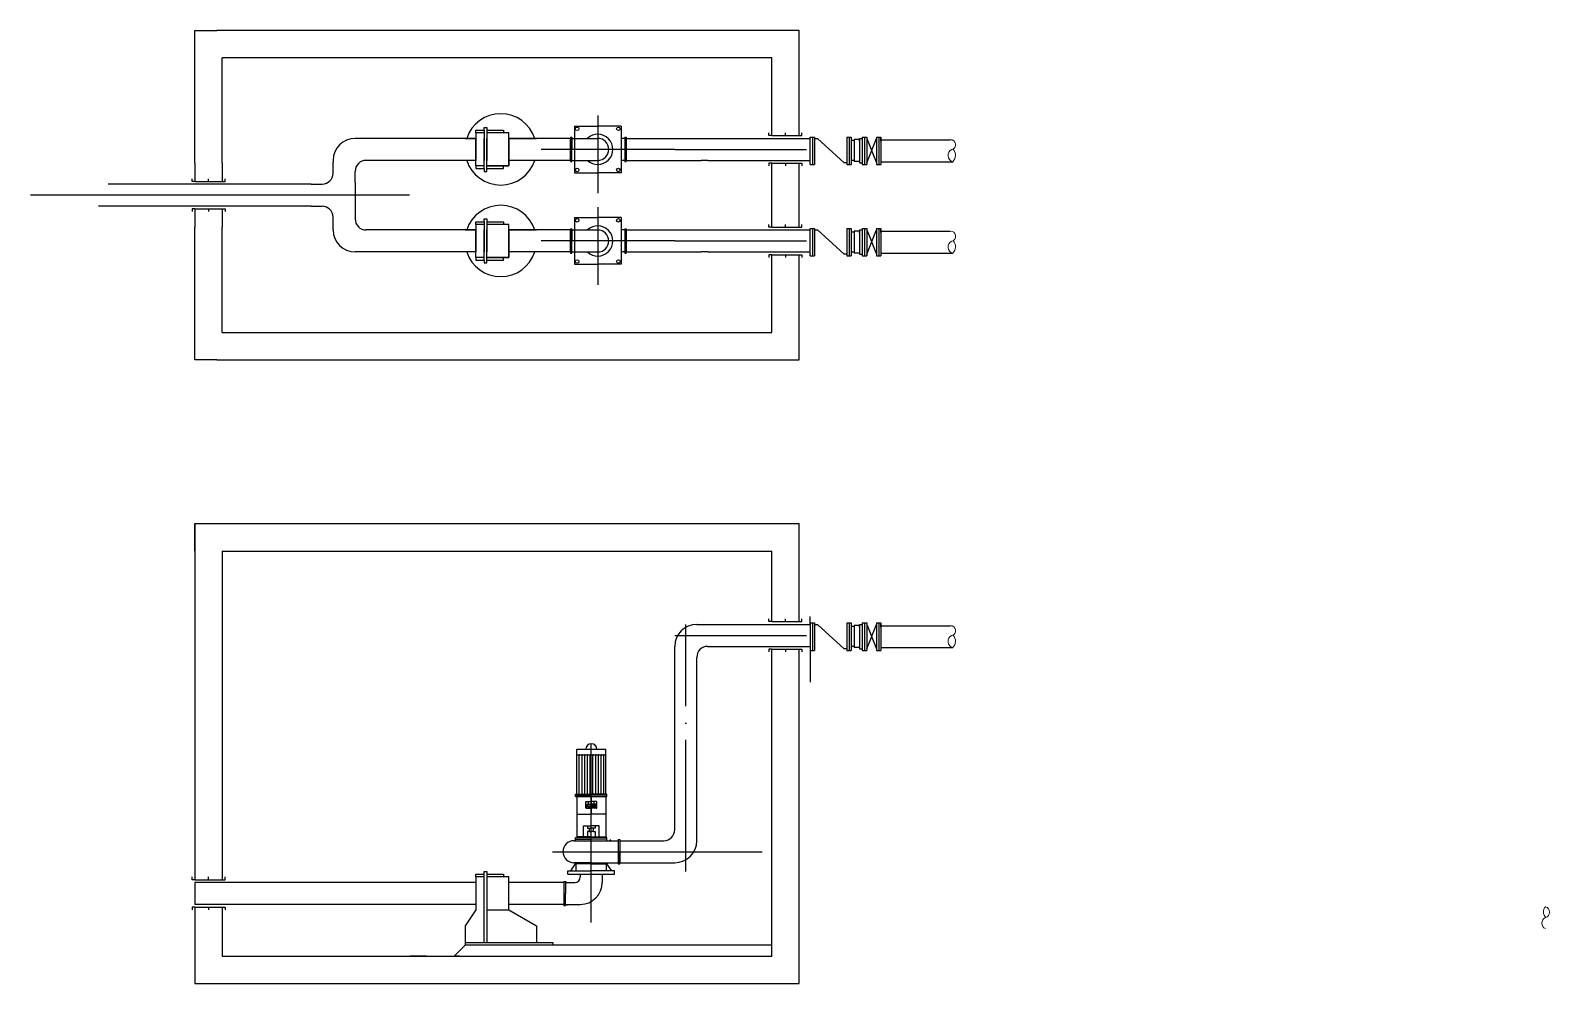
# Model space of a CAD drawing. Header units: millimetres. Extents: x 680 to 3830, y -1705 to 855.
# Drawn here: x 2284.9 to 2561.4, y 617.4 to 791 of the extents above; entities that cross this region are included whole.
import ezdxf

# ---------------------------------------------------------------- set-up
doc = ezdxf.new("R2010")
doc.units = ezdxf.units.MM
doc.linetypes.add('ACAD_ISO04W100', pattern=[30, 24, -3, 0, -3])
doc.layers.add('法兰', color=7, linetype='Continuous', lineweight=50)

msp = doc.modelspace()

# ---------------------------------------------------------------- linework, layer by layer
for p, q in [((2314.80243, 786.97263), (2314.80243, 790.97263)), ((2314.80243, 790.97263), (2318.80243, 790.97263)), ((2424.80243, 790.97263), (2318.80243, 790.97263)), ((2424.80243, 785.97263), (2424.80243, 790.97263)), ((2314.80243, 766.80597), (2314.80243, 786.97263)), ((2419.80243, 785.97263), (2319.80243, 785.97263)), ((2319.80243, 766.80597), (2319.80243, 785.97263)), ((2419.80243, 771.80597), (2419.80243, 785.97263)), ((2424.80243, 771.80597), (2424.80243, 785.97263)), ((2365.97479, 772.80597), (2367.45979, 772.80597)), ((2365.97479, 772.30597), (2365.97479, 772.80597)), ((2366.97479, 772.30597), (2365.97479, 772.30597)), ((2365.97479, 772.30597), (2365.97479, 767.30597)), ((2367.45979, 772.30597), (2366.97479, 772.30597)), ((2367.45979, 772.80597), (2367.45979, 773.30597)), ((2367.45979, 773.30597), (2367.95979, 773.30597)), ((2367.45979, 772.80597), (2367.45979, 767.30597)), ((2367.95979, 773.30597), (2367.95979, 767.30597)), ((2367.95979, 772.80597), (2369.97479, 772.80597)), ((2371.97479, 772.30597), (2367.95979, 772.30597)), ((2369.97479, 772.80597), (2370.97479, 772.80597)), ((2370.97479, 772.80597), (2370.97479, 772.30597)), ((2371.97479, 771.30597), (2371.97479, 772.30597)), ((2383.1666, 771.50597), (2383.4166, 771.50597)), ((2383.1666, 771.50597), (2383.1666, 771.30597)), ((2383.4166, 771.50597), (2383.4166, 769.30597)), ((2383.8866, 773.55597), (2383.8866, 765.05597)), ((2383.8866, 773.55597), (2388.1366, 773.55597)), ((2392.3866, 773.55597), (2388.1366, 773.55597)), ((2392.3866, 773.55597), (2392.3866, 765.05597)), ((2393.0566, 771.50597), (2393.3066, 771.50597)), ((2393.0566, 771.50597), (2393.0566, 771.30597)), ((2393.3066, 771.50597), (2393.3066, 769.30597)), ((2419.30243, 771.80597), (2419.30243, 772.30597)), ((2419.80243, 771.80597), (2419.30243, 771.80597)), ((2419.80243, 771.80597), (2424.80243, 771.80597)), ((2422.30243, 771.80597), (2422.30243, 772.30597)), ((2424.80243, 771.80597), (2425.30243, 771.80597)), ((2425.30243, 771.80597), (2425.30243, 772.30597)), ((2426.80243, 771.5596), (2427.61106, 771.5596)), ((2426.80243, 766.57133), (2426.80243, 771.5596)), ((2433.46793, 771.5596), (2434.27656, 771.5596)), ((2436.27656, 771.5596), (2437.0852, 771.5596)), ((2438.86926, 771.5596), (2439.67789, 771.5596)), ((2365.97479, 771.30597), (2343.97479, 771.30597)), ((2365.97479, 771.30597), (2343.97479, 771.30597)), ((2353.97479, 771.30597), (2343.97479, 771.30597)), ((2363.97479, 771.30597), (2365.97479, 771.30597)), ((2365.97479, 766.30597), (2365.97479, 771.30597)), ((2367.45979, 765.80597), (2367.45979, 771.30597)), ((2367.95979, 765.30597), (2367.95979, 771.30597)), ((2383.1366, 771.30597), (2371.97479, 771.30597)), ((2371.97479, 766.30597), (2371.97479, 771.30597)), ((2371.97479, 771.30597), (2371.97479, 767.30597)), ((2371.97479, 771.30597), (2376.97479, 771.30597)), ((2383.1366, 771.30597), (2383.1666, 771.30597)), ((2383.1366, 771.30597), (2383.1366, 767.30597)), ((2383.1666, 771.30597), (2383.1666, 769.30597)), ((2383.1666, 769.30597), (2383.1666, 767.30597)), ((2383.4166, 771.30597), (2388.1366, 771.30597)), ((2383.4166, 767.10597), (2383.4166, 769.30597)), ((2393.0566, 771.30597), (2392.3866, 771.30597)), ((2393.0566, 771.30597), (2393.0566, 769.30597)), ((2393.0566, 769.30597), (2393.0566, 767.30597)), ((2393.3066, 771.30597), (2393.3366, 771.30597)), ((2393.3066, 771.30597), (2393.3066, 767.30597)), ((2393.3066, 767.10597), (2393.3066, 769.30597)), ((2393.3366, 771.30597), (2393.3366, 767.30597)), ((2393.3366, 771.30597), (2407.25535, 771.30597)), ((2402.15979, 769.30597), (2401.86473, 769.30597)), ((2406.15979, 771.30597), (2426.80243, 771.30597)), ((2427.61106, 771.30597), (2428.11106, 771.30597)), ((2428.11106, 771.30597), (2432.96793, 766.87405)), ((2434.27656, 771.30597), (2434.27656, 766.87176)), ((2434.77656, 770.90597), (2434.27656, 770.90597)), ((2434.27656, 770.60597), (2434.27656, 767.57176)), ((2435.77656, 771.10597), (2434.77656, 771.10597)), ((2434.77656, 771.10597), (2434.77656, 767.07176)), ((2435.77656, 771.30597), (2435.77656, 766.87176)), ((2435.77656, 771.30597), (2436.27656, 771.30597)), ((2435.77656, 770.80597), (2435.77656, 771.10597)), ((2439.67789, 771.07133), (2452.28833, 771.07133)), ((2314.80243, 766.80597), (2314.80243, 763.47263)), ((2314.80243, 766.80597), (2314.80243, 764.29732)), ((2314.80243, 766.80597), (2314.80243, 764.29732)), ((2319.80243, 766.80597), (2319.80243, 763.47263)), ((2339.97479, 767.30597), (2339.97479, 766.97263)), ((2339.97479, 764.97263), (2339.97479, 766.97263)), ((2365.97479, 767.30597), (2345.97479, 767.30597)), ((2365.97479, 767.30597), (2347.97479, 767.30597)), ((2366.97479, 766.30597), (2365.97479, 766.30597)), ((2365.97479, 766.30597), (2365.97479, 765.80597)), ((2367.45979, 766.30597), (2366.97479, 766.30597)), ((2367.95979, 766.30597), (2371.97479, 766.30597)), ((2371.97479, 766.30597), (2367.95979, 766.30597)), ((2370.97479, 765.80597), (2370.97479, 766.30597)), ((2383.1366, 767.30597), (2371.97479, 767.30597)), ((2371.97479, 767.30597), (2371.97479, 766.30597)), ((2383.1666, 767.30597), (2383.1366, 767.30597)), ((2383.1666, 767.30597), (2383.1666, 767.10597)), ((2383.1666, 767.10597), (2383.4166, 767.10597)), ((2383.4166, 767.30597), (2388.1366, 767.30597)), ((2393.0566, 767.30597), (2392.3866, 767.30597)), ((2393.0566, 767.30597), (2393.0566, 767.10597)), ((2393.0566, 767.10597), (2393.3066, 767.10597)), ((2393.3366, 767.30597), (2393.3066, 767.30597)), ((2393.3366, 767.30597), (2406.96537, 767.30597)), ((2408.15979, 767.30597), (2406.96537, 767.30597)), ((2408.15979, 767.30597), (2426.80243, 767.30597)), ((2419.80243, 766.80597), (2419.30243, 766.80597)), ((2419.30243, 766.80597), (2419.30243, 766.30597)), ((2419.80243, 766.80597), (2424.80243, 766.80597)), ((2419.80243, 755.1393), (2419.80243, 766.80597)), ((2422.30243, 766.80597), (2422.30243, 766.30597)), ((2424.80243, 766.80597), (2425.30243, 766.80597)), ((2424.80243, 755.1393), (2424.80243, 766.80597)), ((2425.30243, 766.80597), (2425.30243, 766.30597)), ((2426.80243, 766.57133), (2427.61106, 766.57133)), ((2433.46793, 766.87405), (2432.96793, 766.87405)), ((2433.46793, 766.5703), (2434.27656, 766.5702)), ((2434.77656, 767.27176), (2434.27656, 767.27176)), ((2435.77656, 767.07176), (2434.77656, 767.07176)), ((2435.77656, 766.87176), (2436.27656, 766.87176)), ((2436.27656, 766.5699), (2437.0852, 766.5699)), ((2438.86926, 766.56958), (2439.67789, 766.56948)), ((2439.67789, 767.07133), (2452.7495, 767.07133)), ((2314.30243, 763.47263), (2314.30243, 763.97263)), ((2314.80243, 763.47263), (2314.30243, 763.47263)), ((2314.80243, 763.47263), (2319.80243, 763.47263)), ((2317.30243, 763.47263), (2317.30243, 763.97263)), ((2319.80243, 763.47263), (2320.30243, 763.47263)), ((2320.30243, 763.47263), (2320.30243, 763.97263)), ((2343.97479, 763.30597), (2343.97479, 765.30597)), ((2343.97479, 763.30597), (2343.97479, 756.6393)), ((2365.97479, 765.80597), (2367.45979, 765.80597)), ((2367.45979, 765.80597), (2367.45979, 765.30597)), ((2367.45979, 765.30597), (2367.95979, 765.30597)), ((2367.95979, 765.80597), (2369.97479, 765.80597)), ((2369.97479, 765.80597), (2370.97479, 765.80597)), ((2383.8866, 765.05597), (2388.1366, 765.05597)), ((2392.3866, 765.05597), (2388.1366, 765.05597)), ((2353.87929, 760.97263), (2284.86836, 760.97263)), ((2335.97479, 762.97263), (2299.00326, 762.97263)), ((2335.97479, 762.97263), (2337.97479, 762.97263)), ((2335.97479, 758.97263), (2297.29416, 758.97263)), ((2314.80243, 758.47263), (2314.30243, 758.47263)), ((2314.30243, 758.47263), (2314.30243, 757.97263)), ((2314.80243, 758.47263), (2319.80243, 758.47263)), ((2314.80243, 758.47263), (2314.80243, 755.1393)), ((2317.30243, 758.47263), (2317.30243, 757.97263)), ((2319.80243, 758.47263), (2320.30243, 758.47263)), ((2319.80243, 758.47263), (2319.80243, 755.1393)), ((2320.30243, 758.47263), (2320.30243, 757.97263)), ((2335.97479, 758.97263), (2337.97479, 758.97263)), ((2314.80243, 734.97263), (2314.80243, 755.1393)), ((2319.80243, 735.97263), (2319.80243, 755.1393)), ((2339.97479, 754.97263), (2339.97479, 756.97263)), ((2339.97479, 754.6393), (2339.97479, 754.97263)), ((2365.97479, 756.1393), (2367.45979, 756.1393)), ((2365.97479, 755.6393), (2365.97479, 756.1393)), ((2366.97479, 755.6393), (2365.97479, 755.6393)), ((2365.97479, 755.6393), (2365.97479, 750.6393)), ((2367.45979, 755.6393), (2366.97479, 755.6393)), ((2367.45979, 756.1393), (2367.45979, 756.6393)), ((2367.45979, 756.6393), (2367.95979, 756.6393)), ((2367.45979, 756.1393), (2367.45979, 750.6393)), ((2367.95979, 756.6393), (2367.95979, 750.6393)), ((2367.95979, 756.1393), (2369.97479, 756.1393)), ((2371.97479, 755.6393), (2367.95979, 755.6393)), ((2369.97479, 756.1393), (2370.97479, 756.1393)), ((2370.97479, 756.1393), (2370.97479, 755.6393)), ((2371.97479, 754.6393), (2371.97479, 755.6393)), ((2383.8866, 756.8893), (2383.8866, 748.3893)), ((2383.8866, 756.8893), (2388.1366, 756.8893)), ((2392.3866, 756.8893), (2388.1366, 756.8893)), ((2392.3866, 756.8893), (2392.3866, 748.3893)), ((2419.30243, 755.1393), (2419.30243, 755.6393)), ((2419.80243, 755.1393), (2419.30243, 755.1393)), ((2419.80243, 755.1393), (2424.80243, 755.1393)), ((2422.30243, 755.1393), (2422.30243, 755.6393)), ((2424.80243, 755.1393), (2425.30243, 755.1393)), ((2425.30243, 755.1393), (2425.30243, 755.6393)), ((2426.80243, 754.89294), (2427.61106, 754.89294)), ((2426.80243, 749.90467), (2426.80243, 754.89294)), ((2433.46793, 754.89294), (2434.27656, 754.89294)), ((2436.27656, 754.89294), (2437.0852, 754.89294)), ((2438.86926, 754.89294), (2439.67789, 754.89294)), ((2339.97479, 754.6393), (2339.97479, 754.6393)), ((2365.97479, 754.6393), (2345.97479, 754.6393)), ((2365.97479, 754.6393), (2345.97479, 754.6393)), ((2363.97479, 754.6393), (2365.97479, 754.6393)), ((2365.97479, 749.6393), (2365.97479, 754.6393)), ((2367.45979, 749.1393), (2367.45979, 754.6393)), ((2367.95979, 748.6393), (2367.95979, 754.6393)), ((2383.1366, 754.6393), (2371.97479, 754.6393)), ((2371.97479, 754.6393), (2376.97479, 754.6393)), ((2371.97479, 749.6393), (2371.97479, 754.6393)), ((2371.97479, 754.6393), (2371.97479, 750.6393)), ((2383.1366, 754.6393), (2383.1666, 754.6393)), ((2383.1366, 754.6393), (2383.1366, 750.6393)), ((2383.1666, 754.8393), (2383.4166, 754.8393)), ((2383.1666, 754.8393), (2383.1666, 754.6393)), ((2383.1666, 754.6393), (2383.1666, 752.6393)), ((2383.1666, 752.6393), (2383.1666, 750.6393)), ((2383.4166, 754.8393), (2383.4166, 752.6393)), ((2383.4166, 754.6393), (2388.1366, 754.6393)), ((2383.4166, 750.4393), (2383.4166, 752.6393)), ((2393.0566, 754.6393), (2392.3866, 754.6393)), ((2393.0566, 754.8393), (2393.3066, 754.8393)), ((2393.0566, 754.8393), (2393.0566, 754.6393)), ((2393.0566, 754.6393), (2393.0566, 752.6393)), ((2393.0566, 752.6393), (2393.0566, 750.6393)), ((2393.3066, 754.8393), (2393.3066, 752.6393)), ((2393.3066, 754.6393), (2393.3366, 754.6393)), ((2393.3066, 754.6393), (2393.3066, 750.6393)), ((2393.3066, 750.4393), (2393.3066, 752.6393)), ((2393.3366, 754.6393), (2393.3366, 750.6393)), ((2393.3366, 754.6393), (2407.25535, 754.6393)), ((2402.15979, 752.6393), (2401.86473, 752.6393)), ((2406.15979, 754.6393), (2426.80243, 754.6393)), ((2427.61106, 754.6393), (2428.11106, 754.6393)), ((2428.11106, 754.6393), (2432.96793, 750.20738)), ((2434.27656, 754.6393), (2434.27656, 750.20509)), ((2434.77656, 754.2393), (2434.27656, 754.2393)), ((2434.27656, 753.9393), (2434.27656, 750.90509)), ((2435.77656, 754.4393), (2434.77656, 754.4393)), ((2434.77656, 754.4393), (2434.77656, 750.40509)), ((2435.77656, 754.6393), (2435.77656, 750.20509)), ((2435.77656, 754.6393), (2436.27656, 754.6393)), ((2435.77656, 754.1393), (2435.77656, 754.4393)), ((2439.67789, 754.40467), (2452.28833, 754.40467)), ((2365.97479, 750.6393), (2343.97479, 750.6393)), ((2365.97479, 750.6393), (2343.97479, 750.6393)), ((2366.97479, 749.6393), (2365.97479, 749.6393)), ((2365.97479, 749.6393), (2365.97479, 749.1393)), ((2367.45979, 749.6393), (2366.97479, 749.6393)), ((2367.95979, 749.6393), (2371.97479, 749.6393)), ((2371.97479, 749.6393), (2367.95979, 749.6393)), ((2370.97479, 749.1393), (2370.97479, 749.6393)), ((2383.1366, 750.6393), (2371.97479, 750.6393)), ((2371.97479, 750.6393), (2371.97479, 749.6393)), ((2383.1666, 750.6393), (2383.1366, 750.6393)), ((2383.1666, 750.6393), (2383.1666, 750.4393)), ((2383.1666, 750.4393), (2383.4166, 750.4393)), ((2383.4166, 750.6393), (2388.1366, 750.6393)), ((2393.0566, 750.6393), (2392.3866, 750.6393)), ((2393.0566, 750.6393), (2393.0566, 750.4393)), ((2393.0566, 750.4393), (2393.3066, 750.4393)), ((2393.3366, 750.6393), (2393.3066, 750.6393)), ((2393.3366, 750.6393), (2406.96537, 750.6393)), ((2408.15979, 750.6393), (2406.96537, 750.6393)), ((2408.15979, 750.6393), (2426.80243, 750.6393)), ((2419.80243, 750.1393), (2419.30243, 750.1393)), ((2419.30243, 750.1393), (2419.30243, 749.6393)), ((2419.80243, 735.97263), (2419.80243, 750.1393)), ((2419.80243, 750.1393), (2424.80243, 750.1393)), ((2422.30243, 750.1393), (2422.30243, 749.6393)), ((2424.80243, 730.97263), (2424.80243, 750.1393)), ((2424.80243, 750.1393), (2425.30243, 750.1393)), ((2425.30243, 750.1393), (2425.30243, 749.6393)), ((2426.80243, 749.90467), (2427.61106, 749.90467)), ((2433.46793, 750.20738), (2432.96793, 750.20738)), ((2433.46793, 749.90364), (2434.27656, 749.90354)), ((2434.77656, 750.60509), (2434.27656, 750.60509)), ((2435.77656, 750.40509), (2434.77656, 750.40509)), ((2435.77656, 750.20509), (2436.27656, 750.20509)), ((2436.27656, 749.90323), (2437.0852, 749.90323)), ((2438.86926, 749.90291), (2439.67789, 749.90282)), ((2439.67789, 750.40467), (2452.7495, 750.40467)), ((2365.97479, 749.1393), (2367.45979, 749.1393)), ((2367.45979, 749.1393), (2367.45979, 748.6393)), ((2367.45979, 748.6393), (2367.95979, 748.6393)), ((2367.95979, 749.1393), (2369.97479, 749.1393)), ((2369.97479, 749.1393), (2370.97479, 749.1393)), ((2383.8866, 748.3893), (2388.1366, 748.3893)), ((2392.3866, 748.3893), (2388.1366, 748.3893)), ((2319.80243, 735.97263), (2419.80243, 735.97263)), ((2314.80243, 730.97263), (2314.80243, 734.97263)), ((2318.80243, 730.97263), (2314.80243, 730.97263)), ((2318.80243, 730.97263), (2419.80243, 730.97263)), ((2419.80243, 730.97263), (2424.80243, 730.97263)), ((2314.80243, 701.18358), (2314.80243, 636.3544)), ((2314.80243, 696.18358), (2314.80243, 701.18358)), ((2314.80243, 701.18358), (2424.80243, 701.18358)), ((2424.80243, 683.3344), (2424.80243, 701.18358)), ((2319.80243, 696.18358), (2319.80243, 636.3544)), ((2319.80243, 696.18358), (2419.80243, 696.18358)), ((2419.80243, 683.3344), (2419.80243, 696.18358)), ((2419.30243, 683.3344), (2419.30243, 683.8344)), ((2419.80243, 683.3344), (2419.30243, 683.3344)), ((2419.80243, 683.3344), (2424.80243, 683.3344)), ((2422.30243, 683.3344), (2422.30243, 683.8344)), ((2424.80243, 683.3344), (2425.30243, 683.3344)), ((2425.30243, 683.3344), (2425.30243, 683.8344)), ((2426.80243, 682.8344), (2426.80243, 684.29578)), ((2426.80243, 683.08804), (2427.61106, 683.08804)), ((2433.46793, 683.08804), (2434.27656, 683.08804)), ((2436.27656, 683.08804), (2437.0852, 683.08804)), ((2438.86926, 683.08804), (2439.67789, 683.08804)), ((2406.15979, 682.8344), (2426.80243, 682.8344)), ((2425.80243, 682.8344), (2426.80243, 682.8344)), ((2426.80243, 682.8344), (2426.80243, 672.33897)), ((2427.61106, 682.8344), (2428.11106, 682.8344)), ((2428.11106, 682.8344), (2432.96793, 678.40248)), ((2434.27656, 682.8344), (2434.27656, 678.40019)), ((2434.77656, 682.4344), (2434.27656, 682.4344)), ((2434.27656, 682.1344), (2434.27656, 679.10019)), ((2435.77656, 682.6344), (2434.77656, 682.6344)), ((2434.77656, 682.6344), (2434.77656, 678.60019)), ((2435.77656, 682.8344), (2435.77656, 678.40019)), ((2435.77656, 682.8344), (2436.27656, 682.8344)), ((2435.77656, 682.3344), (2435.77656, 682.6344)), ((2439.67789, 682.59977), (2452.28833, 682.59977)), ((2402.15979, 645.4544), (2402.15979, 678.8344)), ((2408.15979, 678.8344), (2426.80243, 678.8344)), ((2419.80243, 678.3344), (2419.30243, 678.3344)), ((2419.30243, 678.3344), (2419.30243, 677.8344)), ((2419.80243, 622.43547), (2419.80243, 678.3344)), ((2419.80243, 678.3344), (2424.80243, 678.3344)), ((2422.30243, 678.3344), (2422.30243, 677.8344)), ((2424.80243, 617.43547), (2424.80243, 678.3344)), ((2424.80243, 678.3344), (2425.30243, 678.3344)), ((2425.30243, 678.3344), (2425.30243, 677.8344)), ((2426.80243, 678.09977), (2427.61106, 678.09977)), ((2433.46793, 678.40248), (2432.96793, 678.40248)), ((2433.46793, 678.09874), (2434.27656, 678.09864)), ((2434.77656, 678.80019), (2434.27656, 678.80019)), ((2435.77656, 678.60019), (2434.77656, 678.60019)), ((2435.77656, 678.40019), (2436.27656, 678.40019)), ((2436.27656, 678.09833), (2437.0852, 678.09833)), ((2438.86926, 678.09801), (2439.67789, 678.09792)), ((2439.67789, 678.59977), (2452.7495, 678.59977)), ((2406.15979, 643.4544), (2406.15979, 676.8344)), ((2386.95979, 628.55067), (2386.95979, 661.0281)), ((2384.30979, 660.1144), (2389.60979, 660.1144)), ((2384.30979, 651.9144), (2384.30979, 660.1144)), ((2384.30979, 659.1144), (2389.60979, 659.1144)), ((2384.70979, 659.1144), (2384.70979, 651.9144)), ((2385.20979, 659.1144), (2385.20979, 651.9144)), ((2385.70979, 659.1144), (2385.70979, 651.9144)), ((2386.20979, 659.1144), (2386.20979, 651.9144)), ((2386.70979, 659.1144), (2386.70979, 651.9144)), ((2386.80979, 659.1144), (2387.30979, 659.1144)), ((2387.20979, 659.1144), (2387.20979, 651.9144)), ((2387.70979, 659.1144), (2387.70979, 651.9144)), ((2388.20979, 659.1144), (2388.20979, 651.9144)), ((2388.70979, 659.1144), (2388.70979, 651.9144)), ((2389.20979, 659.1144), (2389.20979, 651.9144)), ((2389.60979, 651.9144), (2389.60979, 660.1144)), ((2384.10979, 651.7144), (2384.10979, 651.9144)), ((2384.10979, 651.9144), (2386.95979, 651.9144)), ((2384.10979, 651.5144), (2384.10979, 651.7144)), ((2384.10979, 651.7144), (2386.95979, 651.7144)), ((2384.10979, 651.5144), (2389.80979, 651.5144)), ((2384.30979, 651.5144), (2384.30979, 644.0544)), ((2385.95979, 649.3994), (2385.95979, 650.5994)), ((2385.95979, 650.5994), (2386.45979, 650.5994)), ((2386.15979, 649.8994), (2386.15979, 650.0994)), ((2386.15979, 650.0994), (2386.95979, 650.0994)), ((2386.95979, 649.8994), (2386.15979, 649.8994)), ((2386.15979, 649.8994), (2386.15979, 649.6994)), ((2386.45979, 650.0994), (2386.45979, 650.5994)), ((2386.45979, 650.5994), (2386.95979, 650.5994)), ((2389.80979, 651.9144), (2386.95979, 651.9144)), ((2389.80979, 651.7144), (2386.95979, 651.7144)), ((2386.95979, 651.5144), (2386.95979, 648.2844)), ((2387.45979, 650.5994), (2386.95979, 650.5994)), ((2387.75979, 650.0994), (2386.95979, 650.0994)), ((2386.95979, 649.8994), (2387.75979, 649.8994)), ((2387.45979, 650.0994), (2387.45979, 650.5994)), ((2387.95979, 650.5994), (2387.45979, 650.5994)), ((2387.75979, 649.8994), (2387.75979, 650.0994)), ((2387.75979, 649.8994), (2387.75979, 649.6994)), ((2387.95979, 649.3994), (2387.95979, 650.5994)), ((2389.60979, 651.5144), (2389.60979, 644.0544)), ((2389.80979, 651.7144), (2389.80979, 651.9144)), ((2389.80979, 651.5144), (2389.80979, 651.7144)), ((2384.30979, 648.7844), (2384.30979, 648.2844)), ((2384.30979, 648.2844), (2386.95979, 648.2844)), ((2386.05979, 649.3994), (2385.95979, 649.3994)), ((2386.15979, 649.5994), (2386.05979, 649.5994)), ((2386.05979, 649.5994), (2386.05979, 649.3994)), ((2386.05979, 649.3994), (2386.95979, 649.3994)), ((2386.15979, 649.6994), (2386.95979, 649.6994)), ((2386.45979, 649.5994), (2386.15979, 649.5994)), ((2386.45979, 649.6994), (2386.45979, 649.5994)), ((2386.45979, 649.5994), (2386.95979, 649.5994)), ((2387.75979, 649.6994), (2386.95979, 649.6994)), ((2387.45979, 649.5994), (2386.95979, 649.5994)), ((2387.85979, 649.3994), (2386.95979, 649.3994)), ((2389.60979, 648.2844), (2386.95979, 648.2844)), ((2387.45979, 649.6994), (2387.45979, 649.5994)), ((2387.45979, 649.5994), (2387.75979, 649.5994)), ((2387.75979, 649.5994), (2387.85979, 649.5994)), ((2387.85979, 649.5994), (2387.85979, 649.3994)), ((2387.85979, 649.3994), (2387.95979, 649.3994)), ((2389.60979, 648.7844), (2389.60979, 648.2844)), ((2385.52188, 644.1544), (2385.52188, 646.1544)), ((2385.52188, 645.1544), (2385.52188, 646.1544)), ((2385.52188, 646.1544), (2386.95979, 646.1544)), ((2386.24084, 646.1544), (2386.24084, 645.7544)), ((2386.24084, 645.7544), (2386.95979, 645.7544)), ((2386.60032, 645.1544), (2386.24084, 645.1544)), ((2386.24084, 645.1544), (2386.24084, 644.1544)), ((2386.60032, 645.7544), (2386.60032, 645.1544)), ((2386.60032, 645.1544), (2386.95979, 645.1544)), ((2388.3977, 646.1544), (2386.95979, 646.1544)), ((2387.67875, 645.7544), (2386.95979, 645.7544)), ((2387.31927, 645.1544), (2386.95979, 645.1544)), ((2387.31927, 645.7544), (2387.31927, 645.1544)), ((2387.31927, 645.1544), (2387.67875, 645.1544)), ((2387.67875, 646.1544), (2387.67875, 645.7544)), ((2387.67875, 645.1544), (2387.67875, 644.1544)), ((2388.3977, 644.1544), (2388.3977, 646.1544)), ((2388.3977, 645.1544), (2388.3977, 646.1544)), ((2383.80979, 643.4544), (2391.87979, 643.4544)), ((2384.10979, 643.4544), (2384.10979, 644.0544)), ((2384.10979, 644.0544), (2386.95979, 644.0544)), ((2384.10979, 643.7544), (2386.95979, 643.7544)), ((2386.95979, 644.1544), (2384.30979, 644.1544)), ((2385.63479, 644.1544), (2384.63479, 644.1544)), ((2384.63479, 644.1544), (2385.13479, 644.1544)), ((2386.95979, 644.1544), (2389.60979, 644.1544)), ((2389.80979, 644.0544), (2386.95979, 644.0544)), ((2389.80979, 643.7544), (2386.95979, 643.7544)), ((2389.80979, 643.4544), (2389.80979, 644.0544)), ((2390.30979, 643.5544), (2390.30979, 643.4544)), ((2390.50979, 643.5544), (2390.30979, 643.5544)), ((2390.30979, 643.4544), (2390.40979, 643.4544)), ((2390.40979, 643.4544), (2390.50979, 643.4544)), ((2390.50979, 643.4544), (2390.50979, 643.5544)), ((2391.87979, 643.6544), (2392.12979, 643.6544)), ((2391.87979, 643.6544), (2391.87979, 643.4544)), ((2391.87979, 643.4544), (2391.87979, 641.4544)), ((2392.12979, 643.6544), (2392.12979, 641.4544)), ((2392.12979, 643.4544), (2392.15979, 643.4544)), ((2392.12979, 643.4544), (2392.12979, 639.4544)), ((2392.15979, 643.4544), (2392.15979, 639.4544)), ((2392.15979, 643.4544), (2400.15979, 643.4544)), ((2379.8783, 641.4544), (2418.08494, 641.4544)), ((2383.20979, 637.9544), (2384.10979, 639.2544)), ((2386.95979, 639.4544), (2383.80979, 639.4544)), ((2384.00979, 639.2544), (2384.00979, 639.4544)), ((2389.90979, 639.3544), (2384.00979, 639.3544)), ((2384.20979, 639.2544), (2384.00979, 639.2544)), ((2384.20979, 637.9544), (2384.20979, 639.2544)), ((2386.95979, 639.2544), (2384.20979, 639.2544)), ((2386.95979, 639.4544), (2391.87979, 639.4544)), ((2386.95979, 639.2544), (2389.70979, 639.2544)), ((2389.70979, 639.2544), (2389.90979, 639.2544)), ((2389.70979, 637.9544), (2389.70979, 639.2544)), ((2390.70979, 637.9544), (2389.80979, 639.2544)), ((2389.90979, 639.2544), (2389.90979, 639.4544)), ((2391.87979, 641.4544), (2391.87979, 639.4544)), ((2391.87979, 639.4544), (2391.87979, 639.2544)), ((2391.87979, 639.2544), (2392.12979, 639.2544)), ((2392.12979, 639.2544), (2392.12979, 641.4544)), ((2392.12979, 639.4544), (2392.15979, 639.4544)), ((2392.15979, 639.4544), (2402.15979, 639.4544)), ((2394.15979, 639.4544), (2397.15979, 639.4544)), ((2397.15979, 639.4544), (2402.15979, 639.4544)), ((2314.30243, 636.3544), (2314.30243, 636.8544)), ((2314.80243, 636.3544), (2314.30243, 636.3544)), ((2314.80243, 636.3544), (2319.80243, 636.3544)), ((2317.30243, 636.3544), (2317.30243, 636.8544)), ((2319.80243, 636.3544), (2320.30243, 636.3544)), ((2320.30243, 636.3544), (2320.30243, 636.8544)), ((2365.97479, 637.3544), (2367.45979, 637.3544)), ((2365.97479, 636.8544), (2365.97479, 637.3544)), ((2366.97479, 636.8544), (2365.97479, 636.8544)), ((2365.97479, 636.8544), (2365.97479, 631.8544)), ((2367.45979, 636.8544), (2366.97479, 636.8544)), ((2367.45979, 637.3544), (2367.45979, 637.8544)), ((2367.45979, 637.8544), (2367.95979, 637.8544)), ((2367.45979, 624.93547), (2367.45979, 637.3544)), ((2367.95979, 637.8544), (2367.95979, 631.8544)), ((2367.95979, 637.3544), (2369.97479, 637.3544)), ((2371.97479, 636.8544), (2367.95979, 636.8544)), ((2369.97479, 637.3544), (2370.97479, 637.3544)), ((2370.97479, 637.3544), (2370.97479, 636.8544)), ((2371.97479, 635.8544), (2371.97479, 636.8544)), ((2381.98979, 636.0544), (2382.23979, 636.0544)), ((2381.98979, 636.0544), (2381.98979, 635.8544)), ((2382.23979, 636.0544), (2382.23979, 633.8544)), ((2382.23979, 636.0544), (2382.33979, 636.0544)), ((2382.33979, 636.0544), (2382.33979, 635.8544)), ((2382.70979, 637.3544), (2382.70979, 637.9544)), ((2382.70979, 637.9544), (2386.95979, 637.9544)), ((2382.70979, 637.3544), (2391.20979, 637.3544)), ((2384.95979, 637.3544), (2384.95979, 636.8544)), ((2391.20979, 637.9544), (2386.95979, 637.9544)), ((2388.95979, 637.3544), (2388.95979, 635.8544)), ((2391.20979, 637.3544), (2391.20979, 637.9544)), ((2365.97479, 635.8544), (2314.80243, 635.8544)), ((2314.80243, 635.8544), (2314.80243, 631.8544)), ((2381.95979, 635.8544), (2371.97479, 635.8544)), ((2371.97479, 630.8544), (2371.97479, 635.8544)), ((2376.95979, 635.8544), (2373.95979, 635.8544)), ((2381.95979, 635.8544), (2381.98979, 635.8544)), ((2381.95979, 635.8544), (2381.95979, 631.8544)), ((2381.98979, 635.8544), (2381.98979, 633.8544)), ((2381.98979, 633.8544), (2381.98979, 631.8544)), ((2382.23979, 635.8544), (2383.95979, 635.8544)), ((2382.23979, 631.6544), (2382.23979, 633.8544)), ((2314.80243, 631.3544), (2314.30243, 631.3544)), ((2314.30243, 631.3544), (2314.30243, 630.8544)), ((2365.97479, 631.8544), (2314.80243, 631.8544)), ((2314.80243, 631.3544), (2314.80243, 622.43547)), ((2314.80243, 631.3544), (2319.80243, 631.3544)), ((2317.30243, 631.3544), (2317.30243, 630.8544)), ((2319.80243, 631.3544), (2319.80243, 622.43547)), ((2319.80243, 631.3544), (2320.30243, 631.3544)), ((2320.30243, 631.3544), (2320.30243, 630.8544)), ((2365.97479, 630.8544), (2363.97479, 627.93547)), ((2365.97479, 631.8544), (2365.95979, 631.8544)), ((2365.97479, 631.8544), (2365.97479, 630.8544)), ((2367.95979, 631.8544), (2367.95979, 624.93547)), ((2367.95979, 630.8544), (2371.97479, 630.8544)), ((2381.95979, 631.8544), (2371.97479, 631.8544)), ((2373.95979, 631.8544), (2371.97479, 631.8544)), ((2371.97479, 630.8544), (2376.97479, 627.93547)), ((2381.98979, 631.8544), (2381.95979, 631.8544)), ((2381.98979, 631.8544), (2381.98979, 631.6544)), ((2381.98979, 631.6544), (2382.23979, 631.6544)), ((2382.23979, 631.8544), (2384.95979, 631.8544)), ((2382.43979, 631.8544), (2382.43979, 631.7544)), ((2382.43979, 631.7544), (2382.53979, 631.7544)), ((2382.53979, 631.7544), (2382.63979, 631.7544)), ((2382.63979, 631.7544), (2382.63979, 631.8544)), ((2363.97479, 627.93547), (2363.97479, 624.43547)), ((2376.97479, 627.93547), (2376.97479, 624.93547)), ((2363.97479, 624.93547), (2379.97479, 624.93547)), ((2379.97479, 624.93547), (2379.97479, 624.43547)), ((2314.80243, 622.43547), (2314.80243, 617.43547)), ((2319.80243, 622.43547), (2419.80243, 622.43547)), ((2356.97479, 622.43547), (2353.97479, 622.43547)), ((2363.97479, 624.43547), (2361.97479, 622.43547)), ((2362.97479, 622.43547), (2361.97479, 622.43547)), ((2362.97479, 622.43547), (2419.80243, 622.43547)), ((2419.80243, 624.43547), (2363.97479, 624.43547)), ((2314.80243, 617.43547), (2419.80243, 617.43547)), ((2419.80243, 617.43547), (2424.80243, 617.43547))]:
    msp.add_line(p, q)
at = {"linetype": 'ACAD_ISO04W100'}
for p, q in [((2388.1366, 775.48085), (2388.1366, 761.33863)), ((2401.86473, 769.30597), (2376.56462, 769.30597)), ((2402.15979, 769.30597), (2426.80243, 769.30597)), ((2388.1366, 758.81418), (2388.1366, 744.67197)), ((2401.86473, 752.6393), (2376.56462, 752.6393)), ((2402.15979, 752.6393), (2426.80243, 752.6393)), ((2402.15979, 680.8344), (2426.80243, 680.8344)), ((2404.15979, 637.83185), (2404.15979, 682.8344))]:
    msp.add_line(p, q, dxfattribs=at)
at = {"color": 7}
for p, q in [((2439.67789, 771.5596), (2439.67789, 766.56948)), ((2439.67789, 770.82133), (2439.67789, 771.32133)), ((2439.67789, 771.32133), (2439.67789, 766.8196)), ((2439.67789, 766.8196), (2439.67789, 766.56948)), ((2439.67789, 754.89294), (2439.67789, 749.90282)), ((2439.67789, 754.15467), (2439.67789, 754.65467)), ((2439.67789, 754.65467), (2439.67789, 750.15294)), ((2439.67789, 750.15294), (2439.67789, 749.90282)), ((2439.67789, 683.08804), (2439.67789, 678.09792)), ((2426.80243, 682.84977), (2426.80243, 678.09977)), ((2439.67789, 682.34977), (2439.67789, 682.84977)), ((2439.67789, 682.84977), (2439.67789, 678.34804)), ((2439.67789, 678.34804), (2439.67789, 678.09792))]:
    msp.add_line(p, q, dxfattribs=at)
for centre in [(2384.3866, 773.05597), (2391.8866, 773.05597), (2384.3866, 765.55597), (2391.8866, 765.55597), (2384.3866, 756.3893), (2391.8866, 756.3893), (2384.3866, 748.8893), (2391.8866, 748.8893)]:
    msp.add_circle(centre, 0.32)
for centre, radius, start, end in [((2370.47479, 769.30597), 6.5, 17.9202131, 162.0797869), ((2388.1366, 769.30597), 2.75, 226.6582418, 133.3417582), ((2343.97479, 767.30597), 4, 90, 180), ((2388.1366, 769.30597), 2, 270, 90), ((2345.97479, 765.30597), 2, 90, 180), ((2370.47479, 769.30597), 6.5, 197.9202131, 342.0797869), ((2337.97479, 764.97263), 2, 270, 0), ((2337.97479, 756.97263), 2, 0, 90), ((2370.47479, 752.6393), 6.5, 17.9202131, 162.0797869), ((2345.97479, 756.6393), 2, 180, 270), ((2388.1366, 752.6393), 2.75, 226.6582418, 133.3417582), ((2343.97479, 754.6393), 4, 180, 270), ((2388.1366, 752.6393), 2, 270, 90), ((2370.47479, 752.6393), 6.5, 197.9202131, 342.0797869), ((2406.15979, 678.8344), 4, 90, 180), ((2408.15979, 676.8344), 2, 90, 180), ((2386.95979, 660.1144), 1, 0, 180), ((2400.15979, 645.4544), 2, 270, 0), ((2383.80979, 641.4544), 2, 90, 270), ((2402.15979, 643.4544), 4, 270, 0), ((2383.95979, 636.8544), 1, 270, 0), ((2384.95979, 635.8544), 4, 270, 0)]:
    msp.add_arc(centre, radius, start, end)
at = {"lineweight": 0}
for centre, radius, start, end in [((2453.0862, 768.20802), 1.18551, 115.6078133, 253.5000373), ((2452.36913, 770.16435), 0.91057, 282.990295, 95.0910891), ((2451.6015, 768.26035), 1.65278, 313.9945982, 42.3866), ((2453.0862, 751.54136), 1.18551, 115.6078133, 253.5000373), ((2452.36913, 753.49769), 0.91057, 282.990295, 95.0910891), ((2451.6015, 751.59368), 1.65278, 313.9945982, 42.3866), ((2453.0862, 679.73646), 1.18551, 115.6078133, 253.5000373), ((2452.36913, 681.69279), 0.91057, 282.990295, 95.0910891), ((2451.6015, 679.78878), 1.65278, 313.9945982, 42.3866), ((2561.63289, 630.50269), 1.38095, 136.9715985, 227.3996198), ((2560.34766, 630.445), 1.03732, 285.4152588, 74.5847412), ((2561.0472, 628.445), 1.0861, 112.9674045, 247.0325955)]:
    msp.add_arc(centre, radius, start, end, dxfattribs=at)
for p in [(2384.80979, 659.1144), (2385.30979, 659.1144), (2385.80979, 659.1144), (2386.30979, 659.1144), (2386.80979, 659.1144), (2387.30979, 659.1144), (2387.80979, 659.1144), (2388.30979, 659.1144), (2388.80979, 659.1144), (2389.30979, 659.1144)]:
    msp.add_point(p)
at = {"layer": '法兰', "color": 7, "lineweight": 25}
for p, q in [((2427.20674, 771.5596), (2427.20674, 766.57133)), ((2427.61106, 771.5596), (2427.61106, 766.57133)), ((2433.46793, 771.5596), (2433.46793, 766.5703)), ((2433.87225, 771.5596), (2433.87225, 766.57025)), ((2434.27656, 771.5596), (2434.27656, 766.5702)), ((2436.27656, 771.5596), (2436.27656, 766.5699)), ((2436.68088, 771.5596), (2436.68088, 766.56985)), ((2437.0852, 771.5596), (2437.0852, 766.5698)), ((2438.86926, 771.5596), (2438.86926, 766.56958)), ((2439.27358, 771.5596), (2439.27358, 766.56953)), ((2427.20674, 754.89294), (2427.20674, 749.90467)), ((2427.61106, 754.89294), (2427.61106, 749.90467)), ((2433.46793, 754.89294), (2433.46793, 749.90364)), ((2433.87225, 754.89294), (2433.87225, 749.90359)), ((2434.27656, 754.89294), (2434.27656, 749.90354)), ((2436.27656, 754.89294), (2436.27656, 749.90323)), ((2436.68088, 754.89294), (2436.68088, 749.90318)), ((2437.0852, 754.89294), (2437.0852, 749.90313)), ((2438.86926, 754.89294), (2438.86926, 749.90291)), ((2439.27358, 754.89294), (2439.27358, 749.90286)), ((2426.80243, 683.08804), (2426.80243, 678.09977)), ((2427.20674, 683.08804), (2427.20674, 678.09977)), ((2427.61106, 683.08804), (2427.61106, 678.09977)), ((2433.46793, 683.08804), (2433.46793, 678.09874)), ((2433.87225, 683.08804), (2433.87225, 678.09869)), ((2434.27656, 683.08804), (2434.27656, 678.09864)), ((2436.27656, 683.08804), (2436.27656, 678.09833)), ((2436.68088, 683.08804), (2436.68088, 678.09828)), ((2437.0852, 683.08804), (2437.0852, 678.09823)), ((2438.86926, 683.08804), (2438.86926, 678.09801)), ((2439.27358, 683.08804), (2439.27358, 678.09796))]:
    msp.add_line(p, q, dxfattribs=at)
at = {"layer": '法兰', "color": 7, "linetype": 'Continuous', "lineweight": 25, "ltscale": 0.2}
for p, q in [((2437.0852, 771.30597), (2438.86926, 766.87405)), ((2437.0852, 766.87405), (2438.86926, 771.30597)), ((2437.0852, 754.6393), (2438.86926, 750.20738)), ((2437.0852, 750.20738), (2438.86926, 754.6393)), ((2437.0852, 682.8344), (2438.86926, 678.40248)), ((2437.0852, 678.40248), (2438.86926, 682.8344))]:
    msp.add_line(p, q, dxfattribs=at)

doc.saveas('drawing.dxf')
